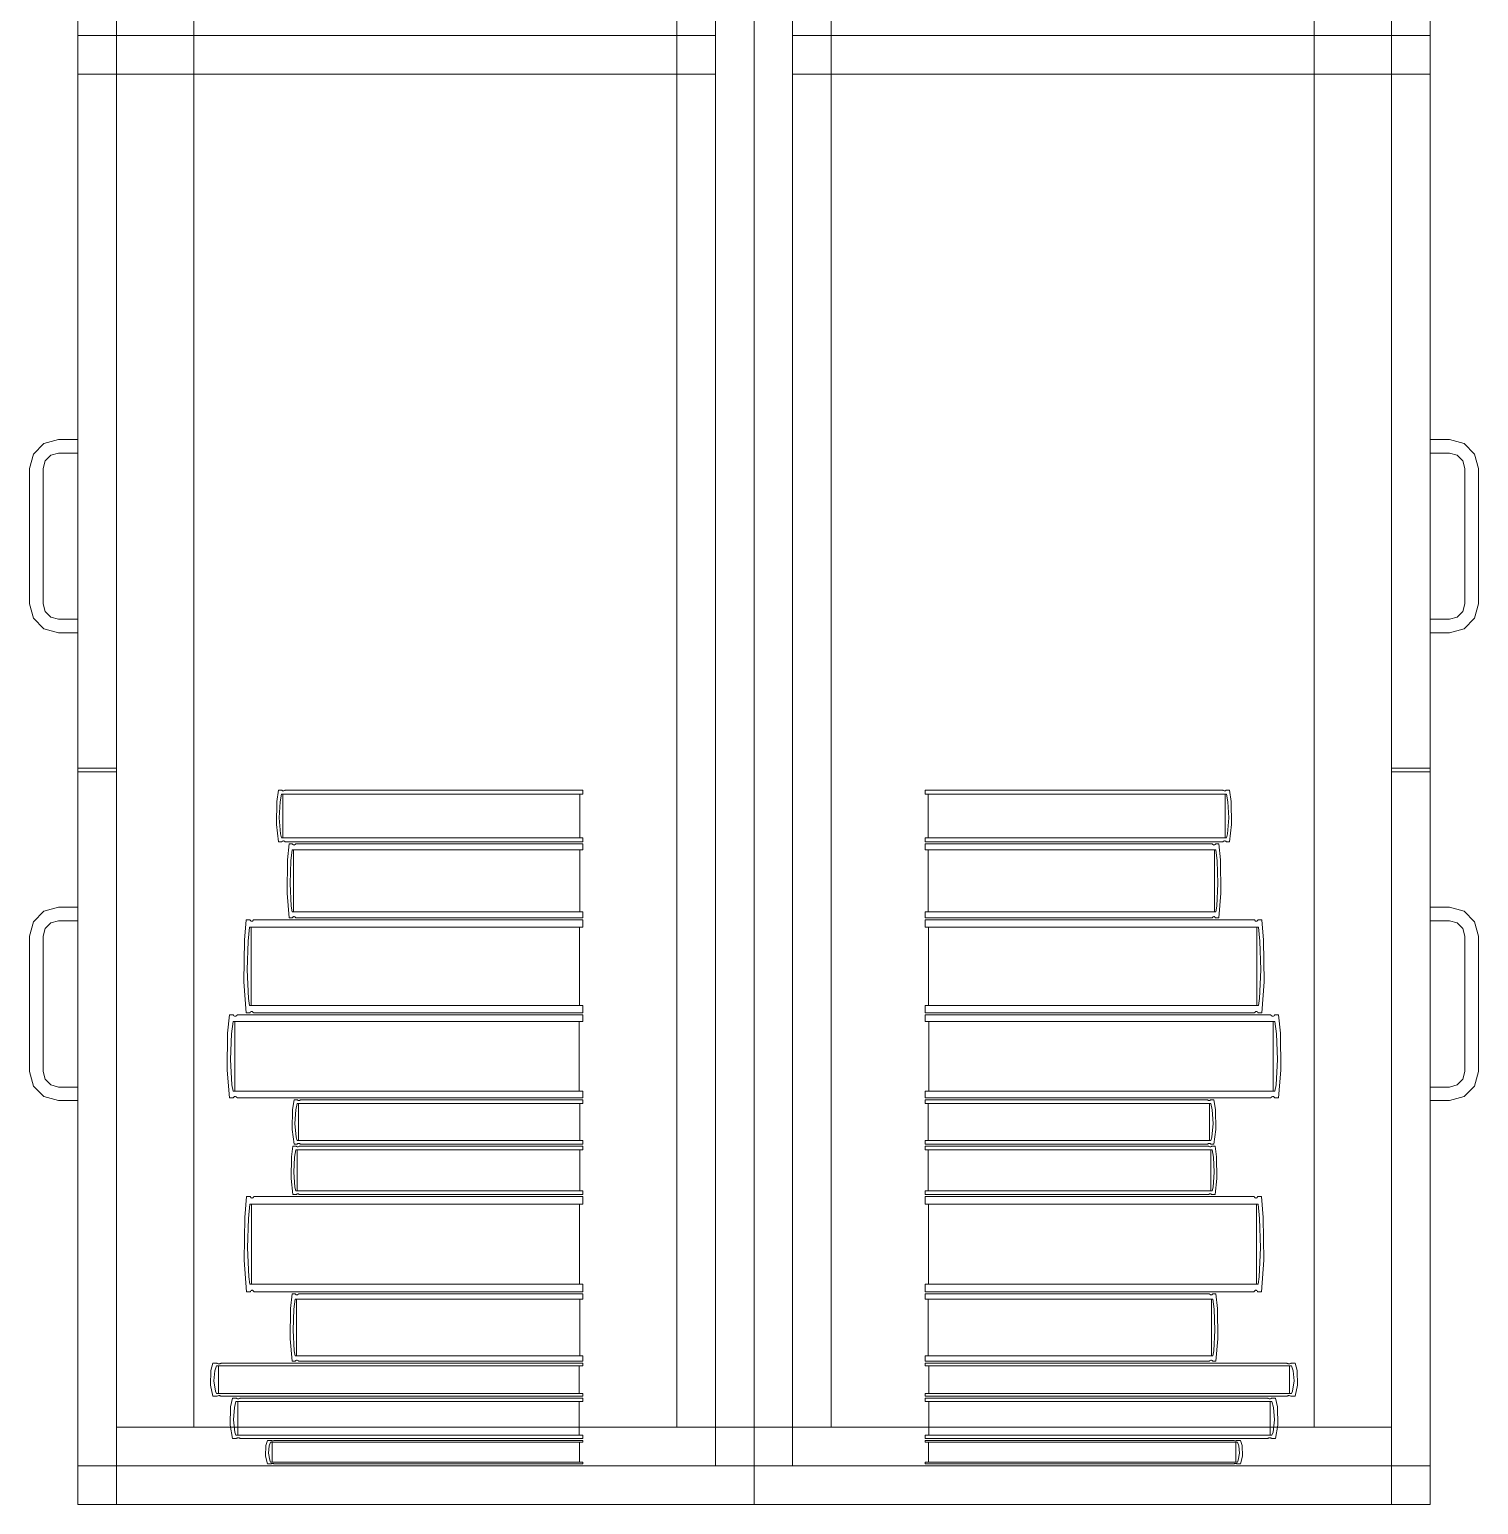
# Model space of a CAD drawing. Header units: inches. Extents: x -38 to 5698, y -33 to 92.
# Drawn here: x 12.295 to 13.045, y 32.345 to 33.108 of the extents above; entities that cross this region are included whole.
import ezdxf

# ---------------------------------------------------------------- set-up
doc = ezdxf.new("R2010")
doc.units = ezdxf.units.IN
doc.header["$MEASUREMENT"] = 0
doc.layers.add('Interior - Mobiliario', color=7, linetype='Continuous')

msp = doc.modelspace()

# ---------------------------------------------------------------- linework, layer by layer
at = {"layer": 'Interior - Mobiliario', "color": 175, "linetype": 'Continuous', "lineweight": 13}
for p, q in [((12.31998, 32.34495), (12.31998, 33.84495)), ((12.66998, 33.84495), (12.66998, 32.34495)), ((12.66998, 33.84495), (12.66998, 32.34495)), ((13.01998, 32.34495), (13.01998, 33.84495)), ((12.31998, 33.82495), (12.31998, 32.36495)), ((12.31998, 33.82495), (12.31998, 32.36495)), ((12.33998, 33.82495), (12.33998, 32.36495)), ((12.33998, 33.82495), (12.33998, 32.36495)), ((12.33998, 33.82495), (12.33998, 32.36495)), ((12.64998, 32.36495), (12.64998, 33.82495)), ((12.64998, 32.36495), (12.64998, 33.82495)), ((12.64998, 33.82495), (12.64998, 32.36495)), ((12.64998, 32.36495), (12.64998, 33.82495)), ((12.64998, 32.36495), (12.64998, 33.82495)), ((12.64998, 32.36495), (12.64998, 33.82495)), ((12.66998, 32.36495), (12.66998, 33.82495)), ((12.66998, 32.36495), (12.66998, 33.82495)), ((12.66998, 32.36495), (12.66998, 33.82495)), ((12.66998, 32.36495), (12.66998, 33.82495)), ((12.66998, 32.36495), (12.66998, 33.82495)), ((12.66998, 32.36495), (12.66998, 33.82495)), ((12.68998, 32.36495), (12.68998, 33.82495)), ((12.68998, 32.36495), (12.68998, 33.82495)), ((12.68998, 33.82495), (12.68998, 32.36495)), ((12.68998, 32.36495), (12.68998, 33.82495)), ((12.68998, 32.36495), (12.68998, 33.82495)), ((12.68998, 32.36495), (12.68998, 33.82495)), ((12.99998, 33.82495), (12.99998, 32.36495)), ((12.99998, 33.82495), (12.99998, 32.36495)), ((12.99998, 33.82495), (12.99998, 32.36495)), ((13.01998, 33.82495), (13.01998, 32.36495)), ((13.01998, 33.82495), (13.01998, 32.36495)), ((12.33998, 33.80495), (12.33998, 32.38495)), ((12.37998, 32.38495), (12.37998, 33.80495)), ((12.62998, 33.80495), (12.62998, 32.38495)), ((12.66998, 32.38495), (12.66998, 33.80495)), ((12.66998, 32.38495), (12.66998, 33.80495)), ((12.70998, 33.80495), (12.70998, 32.38495)), ((12.95998, 32.38495), (12.95998, 33.80495)), ((12.99998, 33.80495), (12.99998, 32.38495)), ((12.31998, 33.10495), (12.31998, 33.46395)), ((12.33998, 33.10495), (12.33998, 33.46395)), ((12.99998, 33.10495), (12.99998, 33.46395)), ((13.01998, 33.10495), (13.01998, 33.46395)), ((12.31998, 33.10495), (12.64998, 33.10495)), ((12.31998, 33.08495), (12.31998, 33.10495)), ((12.64998, 33.10495), (12.31998, 33.10495)), ((12.31998, 33.10495), (12.31998, 33.08495)), ((12.64998, 33.10495), (12.31998, 33.10495)), ((12.31998, 33.10495), (12.31998, 33.08495)), ((12.31998, 33.10495), (12.33998, 33.10495)), ((12.64998, 33.08495), (12.64998, 33.10495)), ((12.64998, 33.08495), (12.64998, 33.10495)), ((12.64998, 33.08495), (12.64998, 33.10495)), ((12.68998, 33.08495), (12.68998, 33.10495)), ((13.01998, 33.10495), (12.68998, 33.10495)), ((12.68998, 33.10495), (13.01998, 33.10495)), ((12.68998, 33.08495), (12.68998, 33.10495)), ((12.68998, 33.10495), (13.01998, 33.10495)), ((12.68998, 33.08495), (12.68998, 33.10495)), ((13.01998, 33.10495), (12.99998, 33.10495)), ((13.01998, 33.08495), (13.01998, 33.10495)), ((13.01998, 33.10495), (13.01998, 33.08495)), ((13.01998, 33.10495), (13.01998, 33.08495)), ((12.31998, 33.08495), (12.64998, 33.08495)), ((12.31998, 33.08495), (12.64998, 33.08495)), ((12.31998, 33.08495), (12.64998, 33.08495)), ((12.31998, 33.08495), (12.31998, 32.72595)), ((12.31998, 33.08495), (12.33998, 33.08495)), ((12.33998, 33.08495), (12.33998, 32.72595)), ((13.01998, 33.08495), (12.68998, 33.08495)), ((13.01998, 33.08495), (12.68998, 33.08495)), ((13.01998, 33.08495), (12.68998, 33.08495)), ((12.99998, 33.08495), (12.99998, 32.72595)), ((13.01998, 33.08495), (12.99998, 33.08495)), ((13.01998, 33.08495), (13.01998, 32.72595)), ((12.29699, 32.88845), (12.30248, 32.89394)), ((12.30248, 32.89394), (12.30998, 32.89595)), ((12.30998, 32.89595), (12.31998, 32.89595)), ((12.31998, 32.89595), (12.31998, 32.88895)), ((13.02998, 32.89595), (13.01998, 32.89595)), ((13.01998, 32.89595), (13.01998, 32.88895)), ((13.03748, 32.89394), (13.02998, 32.89595)), ((13.04297, 32.88845), (13.03748, 32.89394)), ((12.29498, 32.88095), (12.29699, 32.88845)), ((12.30305, 32.88495), (12.30198, 32.88095)), ((12.30598, 32.88788), (12.30305, 32.88495)), ((12.30998, 32.88895), (12.30598, 32.88788)), ((12.31998, 32.88895), (12.30998, 32.88895)), ((13.01998, 32.88895), (13.02998, 32.88895)), ((13.02998, 32.88895), (13.03398, 32.88788)), ((13.03398, 32.88788), (13.03691, 32.88495)), ((13.03691, 32.88495), (13.03798, 32.88095)), ((13.04498, 32.88095), (13.04297, 32.88845)), ((12.29498, 32.81095), (12.29498, 32.88095)), ((12.30198, 32.88095), (12.30198, 32.81095)), ((13.03798, 32.88095), (13.03798, 32.81095)), ((13.04498, 32.81095), (13.04498, 32.88095)), ((12.29699, 32.80345), (12.29498, 32.81095)), ((12.30198, 32.81095), (12.30305, 32.80695)), ((13.03798, 32.81095), (13.03691, 32.80695)), ((13.04297, 32.80345), (13.04498, 32.81095)), ((12.30248, 32.79796), (12.29699, 32.80345)), ((12.30305, 32.80695), (12.30598, 32.80402)), ((12.30598, 32.80402), (12.30998, 32.80295)), ((12.30998, 32.80295), (12.31998, 32.80295)), ((12.31998, 32.80295), (12.31998, 32.79595)), ((13.02998, 32.80295), (13.01998, 32.80295)), ((13.01998, 32.80295), (13.01998, 32.79595)), ((13.03398, 32.80402), (13.02998, 32.80295)), ((13.03691, 32.80695), (13.03398, 32.80402)), ((13.03748, 32.79796), (13.04297, 32.80345)), ((12.30998, 32.79595), (12.30248, 32.79796)), ((12.31998, 32.79595), (12.30998, 32.79595)), ((13.01998, 32.79595), (13.02998, 32.79595)), ((13.02998, 32.79595), (13.03748, 32.79796)), ((12.31998, 32.72595), (12.33998, 32.72595)), ((12.31998, 32.36495), (12.31998, 32.72395)), ((12.31998, 32.72395), (12.33998, 32.72395)), ((12.33998, 32.36495), (12.33998, 32.72395)), ((13.01998, 32.72595), (12.99998, 32.72595)), ((12.99998, 32.36495), (12.99998, 32.72395)), ((13.01998, 32.72395), (12.99998, 32.72395)), ((13.01998, 32.36495), (13.01998, 32.72395)), ((12.42294, 32.70871), (12.42275, 32.69673)), ((12.42381, 32.71458), (12.42294, 32.70871)), ((12.42552, 32.71458), (12.42381, 32.71458)), ((12.42426, 32.70019), (12.42466, 32.70843)), ((12.42466, 32.70843), (12.42538, 32.71244)), ((12.42538, 32.71244), (12.58132, 32.71244)), ((12.42561, 32.71447), (12.42552, 32.71458)), ((12.4258, 32.71431), (12.42561, 32.71447)), ((12.42602, 32.7142), (12.4258, 32.71431)), ((12.42625, 32.71414), (12.42602, 32.7142)), ((12.42617, 32.71244), (12.42617, 32.68995)), ((12.42648, 32.71413), (12.42625, 32.71414)), ((12.42671, 32.71418), (12.42648, 32.71413)), ((12.42693, 32.71428), (12.42671, 32.71418)), ((12.42713, 32.71443), (12.42693, 32.71428)), ((12.42726, 32.71458), (12.42713, 32.71443)), ((12.58132, 32.71458), (12.42726, 32.71458)), ((12.57975, 32.68995), (12.57975, 32.71244)), ((12.58132, 32.71244), (12.58132, 32.71458)), ((12.75864, 32.71244), (12.75864, 32.71458)), ((12.75864, 32.71458), (12.9127, 32.71458)), ((12.91458, 32.71244), (12.75864, 32.71244)), ((12.76021, 32.68995), (12.76021, 32.71244)), ((12.9127, 32.71458), (12.91283, 32.71443)), ((12.91283, 32.71443), (12.91303, 32.71428)), ((12.91303, 32.71428), (12.91325, 32.71418)), ((12.91325, 32.71418), (12.91348, 32.71413)), ((12.91348, 32.71413), (12.91371, 32.71414)), ((12.91371, 32.71414), (12.91394, 32.7142)), ((12.91379, 32.71244), (12.91379, 32.68995)), ((12.91394, 32.7142), (12.91415, 32.71431)), ((12.91415, 32.71431), (12.91435, 32.71447)), ((12.91435, 32.71447), (12.91444, 32.71458)), ((12.91444, 32.71458), (12.91615, 32.71458)), ((12.9153, 32.70843), (12.91458, 32.71244)), ((12.9157, 32.70019), (12.9153, 32.70843)), ((12.91615, 32.71458), (12.91701, 32.70871)), ((12.91701, 32.70871), (12.91721, 32.69673)), ((12.42275, 32.69673), (12.42381, 32.68781)), ((12.42491, 32.69198), (12.42426, 32.70019)), ((12.91504, 32.69198), (12.9157, 32.70019)), ((12.91721, 32.69673), (12.91615, 32.68781)), ((12.42381, 32.68781), (12.42552, 32.68781)), ((12.42538, 32.68995), (12.42491, 32.69198)), ((12.58132, 32.68995), (12.42538, 32.68995)), ((12.42552, 32.68781), (12.42565, 32.68795)), ((12.42565, 32.68795), (12.42585, 32.6881)), ((12.42585, 32.6881), (12.42607, 32.6882)), ((12.42607, 32.6882), (12.4263, 32.68825)), ((12.4263, 32.68825), (12.42653, 32.68825)), ((12.42653, 32.68825), (12.42676, 32.68819)), ((12.42676, 32.68819), (12.42698, 32.68807)), ((12.42698, 32.68807), (12.42717, 32.68791)), ((12.42717, 32.68791), (12.42726, 32.68781)), ((12.42726, 32.68781), (12.58132, 32.68781)), ((12.42942, 32.68681), (12.42859, 32.67841)), ((12.43107, 32.68681), (12.42942, 32.68681)), ((12.43115, 32.68666), (12.43107, 32.68681)), ((12.43135, 32.68642), (12.43115, 32.68666)), ((12.43156, 32.68626), (12.43135, 32.68642)), ((12.43177, 32.68617), (12.43156, 32.68626)), ((12.432, 32.68616), (12.43177, 32.68617)), ((12.43222, 32.68624), (12.432, 32.68616)), ((12.43243, 32.68638), (12.43222, 32.68624)), ((12.43263, 32.6866), (12.43243, 32.68638)), ((12.43275, 32.68681), (12.43263, 32.6866)), ((12.58132, 32.68681), (12.43275, 32.68681)), ((12.58132, 32.68781), (12.58132, 32.68995)), ((12.58132, 32.68374), (12.58132, 32.68681)), ((12.75864, 32.68781), (12.75864, 32.68995)), ((12.75864, 32.68995), (12.91458, 32.68995)), ((12.9127, 32.68781), (12.75864, 32.68781)), ((12.75864, 32.68374), (12.75864, 32.68681)), ((12.75864, 32.68681), (12.90721, 32.68681)), ((12.90721, 32.68681), (12.90733, 32.6866)), ((12.90733, 32.6866), (12.90753, 32.68638)), ((12.90753, 32.68638), (12.90774, 32.68624)), ((12.90774, 32.68624), (12.90796, 32.68616)), ((12.90796, 32.68616), (12.90818, 32.68617)), ((12.90818, 32.68617), (12.9084, 32.68626)), ((12.9084, 32.68626), (12.90861, 32.68642)), ((12.90861, 32.68642), (12.9088, 32.68666)), ((12.9088, 32.68666), (12.90889, 32.68681)), ((12.90889, 32.68681), (12.91054, 32.68681)), ((12.91054, 32.68681), (12.91137, 32.67841)), ((12.91278, 32.68791), (12.9127, 32.68781)), ((12.91298, 32.68807), (12.91278, 32.68791)), ((12.9132, 32.68819), (12.91298, 32.68807)), ((12.91343, 32.68825), (12.9132, 32.68819)), ((12.91366, 32.68825), (12.91343, 32.68825)), ((12.91389, 32.6882), (12.91366, 32.68825)), ((12.91411, 32.6881), (12.91389, 32.6882)), ((12.91431, 32.68795), (12.91411, 32.6881)), ((12.91444, 32.68781), (12.91431, 32.68795)), ((12.91615, 32.68781), (12.91444, 32.68781)), ((12.91458, 32.68995), (12.91504, 32.69198)), ((12.42859, 32.67841), (12.4284, 32.66128)), ((12.42985, 32.66622), (12.43024, 32.67801)), ((12.43024, 32.67801), (12.43094, 32.68374)), ((12.43094, 32.68374), (12.58132, 32.68374)), ((12.4317, 32.68374), (12.4317, 32.65157)), ((12.5798, 32.65157), (12.5798, 32.68374)), ((12.90902, 32.68374), (12.75864, 32.68374)), ((12.76016, 32.65157), (12.76016, 32.68374)), ((12.90826, 32.68374), (12.90826, 32.65157)), ((12.90972, 32.67801), (12.90902, 32.68374)), ((12.91011, 32.66622), (12.90972, 32.67801)), ((12.91137, 32.67841), (12.91156, 32.66128)), ((12.43049, 32.65448), (12.42985, 32.66622)), ((12.90947, 32.65448), (12.91011, 32.66622)), ((12.4284, 32.66128), (12.42942, 32.64851)), ((12.91156, 32.66128), (12.91054, 32.64851)), ((12.30248, 32.65194), (12.29699, 32.64645)), ((12.30998, 32.65395), (12.30248, 32.65194)), ((12.31998, 32.65395), (12.30998, 32.65395)), ((12.31998, 32.64695), (12.31998, 32.65395)), ((12.40715, 32.64751), (12.4062, 32.63692)), ((12.40905, 32.64751), (12.40715, 32.64751)), ((12.40914, 32.64732), (12.40905, 32.64751)), ((12.40936, 32.64703), (12.40914, 32.64732)), ((12.4096, 32.64682), (12.40936, 32.64703)), ((12.41061, 32.64697), (12.41036, 32.64679)), ((12.41083, 32.64725), (12.41061, 32.64697)), ((12.41097, 32.64751), (12.41083, 32.64725)), ((12.58132, 32.64751), (12.41097, 32.64751)), ((12.42942, 32.64851), (12.43107, 32.64851)), ((12.43094, 32.65157), (12.43049, 32.65448)), ((12.58132, 32.65157), (12.43094, 32.65157)), ((12.43107, 32.64851), (12.43119, 32.64871)), ((12.43119, 32.64871), (12.43139, 32.64893)), ((12.43139, 32.64893), (12.4316, 32.64908)), ((12.4316, 32.64908), (12.43182, 32.64915)), ((12.43182, 32.64915), (12.43205, 32.64914)), ((12.43205, 32.64914), (12.43227, 32.64905)), ((12.43227, 32.64905), (12.43248, 32.64889)), ((12.43248, 32.64889), (12.43267, 32.64866)), ((12.43267, 32.64866), (12.43275, 32.64851)), ((12.43275, 32.64851), (12.58132, 32.64851)), ((12.58132, 32.64851), (12.58132, 32.65157)), ((12.58132, 32.64365), (12.58132, 32.64751)), ((12.75864, 32.64851), (12.75864, 32.65157)), ((12.75864, 32.65157), (12.90902, 32.65157)), ((12.90721, 32.64851), (12.75864, 32.64851)), ((12.75864, 32.64365), (12.75864, 32.64751)), ((12.75864, 32.64751), (12.92898, 32.64751)), ((12.90729, 32.64866), (12.90721, 32.64851)), ((12.90748, 32.64889), (12.90729, 32.64866)), ((12.90769, 32.64905), (12.90748, 32.64889)), ((12.90791, 32.64914), (12.90769, 32.64905)), ((12.90813, 32.64915), (12.90791, 32.64914)), ((12.90836, 32.64908), (12.90813, 32.64915)), ((12.90857, 32.64893), (12.90836, 32.64908)), ((12.90876, 32.64871), (12.90857, 32.64893)), ((12.90889, 32.64851), (12.90876, 32.64871)), ((12.91054, 32.64851), (12.90889, 32.64851)), ((12.90902, 32.65157), (12.90947, 32.65448)), ((12.92898, 32.64751), (12.92913, 32.64725)), ((12.92913, 32.64725), (12.92935, 32.64697)), ((12.92935, 32.64697), (12.92959, 32.64679)), ((12.93036, 32.64682), (12.9306, 32.64703)), ((12.9306, 32.64703), (12.93082, 32.64732)), ((12.93082, 32.64732), (12.93091, 32.64751)), ((12.93091, 32.64751), (12.93281, 32.64751)), ((12.93281, 32.64751), (12.93376, 32.63692)), ((13.01998, 32.65395), (13.02998, 32.65395)), ((13.01998, 32.64695), (13.01998, 32.65395)), ((13.02998, 32.65395), (13.03748, 32.65194)), ((13.03748, 32.65194), (13.04297, 32.64645)), ((12.29699, 32.64645), (12.29498, 32.63895)), ((12.30198, 32.63895), (12.30305, 32.64295)), ((12.30305, 32.64295), (12.30598, 32.64588)), ((12.30598, 32.64588), (12.30998, 32.64695)), ((12.30998, 32.64695), (12.31998, 32.64695)), ((12.40809, 32.63642), (12.40889, 32.64365)), ((12.40889, 32.64365), (12.58132, 32.64365)), ((12.40985, 32.64671), (12.4096, 32.64682)), ((12.40976, 32.64365), (12.40976, 32.60311)), ((12.41011, 32.6467), (12.40985, 32.64671)), ((12.41036, 32.64679), (12.41011, 32.6467)), ((12.57958, 32.60311), (12.57958, 32.64365)), ((12.93106, 32.64365), (12.75864, 32.64365)), ((12.76038, 32.60311), (12.76038, 32.64365)), ((12.92959, 32.64679), (12.92985, 32.6467)), ((12.92985, 32.6467), (12.9301, 32.64671)), ((12.9301, 32.64671), (12.93036, 32.64682)), ((12.93019, 32.64365), (12.93019, 32.60311)), ((12.93186, 32.63642), (12.93106, 32.64365)), ((13.02998, 32.64695), (13.01998, 32.64695)), ((13.03398, 32.64588), (13.02998, 32.64695)), ((13.03691, 32.64295), (13.03398, 32.64588)), ((13.03798, 32.63895), (13.03691, 32.64295)), ((13.04297, 32.64645), (13.04498, 32.63895)), ((12.29498, 32.63895), (12.29498, 32.56895)), ((12.30198, 32.56895), (12.30198, 32.63895)), ((12.4062, 32.63692), (12.40598, 32.61534)), ((12.40765, 32.62157), (12.40809, 32.63642)), ((12.93231, 32.62157), (12.93186, 32.63642)), ((12.93376, 32.63692), (12.93398, 32.61534)), ((13.03798, 32.56895), (13.03798, 32.63895)), ((13.04498, 32.63895), (13.04498, 32.56895)), ((12.40838, 32.60677), (12.40765, 32.62157)), ((12.93158, 32.60677), (12.93231, 32.62157)), ((12.40598, 32.61534), (12.40715, 32.59925)), ((12.93398, 32.61534), (12.93281, 32.59925)), ((12.40889, 32.60311), (12.40838, 32.60677)), ((12.58132, 32.60311), (12.40889, 32.60311)), ((12.58132, 32.59925), (12.58132, 32.60311)), ((12.75864, 32.59925), (12.75864, 32.60311)), ((12.75864, 32.60311), (12.93106, 32.60311)), ((12.93106, 32.60311), (12.93158, 32.60677)), ((12.39849, 32.59825), (12.39749, 32.58883)), ((12.40048, 32.59825), (12.39849, 32.59825)), ((12.39948, 32.58839), (12.40032, 32.59481)), ((12.40032, 32.59481), (12.58132, 32.59481)), ((12.40058, 32.59808), (12.40048, 32.59825)), ((12.40081, 32.59782), (12.40058, 32.59808)), ((12.40106, 32.59764), (12.40081, 32.59782)), ((12.40133, 32.59754), (12.40106, 32.59764)), ((12.40123, 32.59481), (12.40123, 32.55876)), ((12.4016, 32.59753), (12.40133, 32.59754)), ((12.40186, 32.59761), (12.4016, 32.59753)), ((12.40212, 32.59777), (12.40186, 32.59761)), ((12.40235, 32.59802), (12.40212, 32.59777)), ((12.4025, 32.59825), (12.40235, 32.59802)), ((12.58132, 32.59825), (12.4025, 32.59825)), ((12.40715, 32.59925), (12.40905, 32.59925)), ((12.40905, 32.59925), (12.40919, 32.59951)), ((12.40919, 32.59951), (12.40941, 32.59978)), ((12.40941, 32.59978), (12.40966, 32.59996)), ((12.40966, 32.59996), (12.40991, 32.60005)), ((12.40991, 32.60005), (12.41017, 32.60004)), ((12.41017, 32.60004), (12.41042, 32.59993)), ((12.41042, 32.59993), (12.41066, 32.59973)), ((12.41066, 32.59973), (12.41088, 32.59943)), ((12.41088, 32.59943), (12.41097, 32.59925)), ((12.41097, 32.59925), (12.58132, 32.59925)), ((12.57949, 32.55876), (12.57949, 32.59481)), ((12.58132, 32.59481), (12.58132, 32.59825)), ((12.92898, 32.59925), (12.75864, 32.59925)), ((12.75864, 32.59481), (12.75864, 32.59825)), ((12.75864, 32.59825), (12.93746, 32.59825)), ((12.93964, 32.59481), (12.75864, 32.59481)), ((12.76046, 32.55876), (12.76046, 32.59481)), ((12.92908, 32.59943), (12.92898, 32.59925)), ((12.9293, 32.59973), (12.92908, 32.59943)), ((12.92954, 32.59993), (12.9293, 32.59973)), ((12.92979, 32.60004), (12.92954, 32.59993)), ((12.93005, 32.60005), (12.92979, 32.60004)), ((12.9303, 32.59996), (12.93005, 32.60005)), ((12.93054, 32.59978), (12.9303, 32.59996)), ((12.93077, 32.59951), (12.93054, 32.59978)), ((12.93091, 32.59925), (12.93077, 32.59951)), ((12.93281, 32.59925), (12.93091, 32.59925)), ((12.93746, 32.59825), (12.93761, 32.59802)), ((12.93761, 32.59802), (12.93784, 32.59777)), ((12.93784, 32.59777), (12.9381, 32.59761)), ((12.9381, 32.59761), (12.93836, 32.59753)), ((12.93836, 32.59753), (12.93863, 32.59754)), ((12.93863, 32.59754), (12.9389, 32.59764)), ((12.93873, 32.59481), (12.93873, 32.55876)), ((12.9389, 32.59764), (12.93915, 32.59782)), ((12.93915, 32.59782), (12.93938, 32.59808)), ((12.93938, 32.59808), (12.93948, 32.59825)), ((12.93948, 32.59825), (12.94147, 32.59825)), ((12.94048, 32.58839), (12.93964, 32.59481)), ((12.94147, 32.59825), (12.94247, 32.58883)), ((12.39749, 32.58883), (12.39726, 32.56964)), ((12.39901, 32.57518), (12.39948, 32.58839)), ((12.94095, 32.57518), (12.94048, 32.58839)), ((12.94247, 32.58883), (12.9427, 32.56964)), ((12.39978, 32.56202), (12.39901, 32.57518)), ((12.94018, 32.56202), (12.94095, 32.57518)), ((12.29498, 32.56895), (12.29699, 32.56145)), ((12.30305, 32.56495), (12.30198, 32.56895)), ((12.30598, 32.56202), (12.30305, 32.56495)), ((12.39726, 32.56964), (12.39849, 32.55533)), ((12.9427, 32.56964), (12.94147, 32.55533)), ((13.03398, 32.56202), (13.03691, 32.56495)), ((13.03691, 32.56495), (13.03798, 32.56895)), ((13.04498, 32.56895), (13.04297, 32.56145)), ((12.29699, 32.56145), (12.30248, 32.55596)), ((12.30248, 32.55596), (12.30998, 32.55395)), ((12.30998, 32.56095), (12.30598, 32.56202)), ((12.31998, 32.56095), (12.30998, 32.56095)), ((12.31998, 32.55395), (12.31998, 32.56095)), ((12.40032, 32.55876), (12.39978, 32.56202)), ((12.58132, 32.55876), (12.40032, 32.55876)), ((12.40048, 32.55533), (12.40063, 32.55556)), ((12.40063, 32.55556), (12.40086, 32.55581)), ((12.40086, 32.55581), (12.40112, 32.55597)), ((12.40112, 32.55597), (12.40138, 32.55605)), ((12.40138, 32.55605), (12.40165, 32.55604)), ((12.40165, 32.55604), (12.40192, 32.55594)), ((12.40192, 32.55594), (12.40217, 32.55576)), ((12.40217, 32.55576), (12.4024, 32.5555)), ((12.4024, 32.5555), (12.4025, 32.55533)), ((12.58132, 32.55533), (12.58132, 32.55876)), ((12.75864, 32.55533), (12.75864, 32.55876)), ((12.75864, 32.55876), (12.93964, 32.55876)), ((12.93756, 32.5555), (12.93746, 32.55533)), ((12.93779, 32.55576), (12.93756, 32.5555)), ((12.93804, 32.55594), (12.93779, 32.55576)), ((12.9383, 32.55604), (12.93804, 32.55594)), ((12.93857, 32.55605), (12.9383, 32.55604)), ((12.93884, 32.55597), (12.93857, 32.55605)), ((12.93909, 32.55581), (12.93884, 32.55597)), ((12.93933, 32.55556), (12.93909, 32.55581)), ((12.93948, 32.55533), (12.93933, 32.55556)), ((12.93964, 32.55876), (12.94018, 32.56202)), ((13.01998, 32.56095), (13.02998, 32.56095)), ((13.01998, 32.55395), (13.01998, 32.56095)), ((13.02998, 32.56095), (13.03398, 32.56202)), ((13.03748, 32.55596), (13.02998, 32.55395)), ((13.04297, 32.56145), (13.03748, 32.55596)), ((12.30998, 32.55395), (12.31998, 32.55395)), ((12.39849, 32.55533), (12.40048, 32.55533)), ((12.4025, 32.55533), (12.58132, 32.55533)), ((12.43115, 32.5493), (12.43096, 32.53904)), ((12.43197, 32.55433), (12.43115, 32.5493)), ((12.43359, 32.55433), (12.43197, 32.55433)), ((12.43239, 32.542), (12.43277, 32.54906)), ((12.43277, 32.54906), (12.43346, 32.5525)), ((12.43346, 32.5525), (12.58132, 32.5525)), ((12.43367, 32.55424), (12.43359, 32.55433)), ((12.43386, 32.5541), (12.43367, 32.55424)), ((12.43407, 32.554), (12.43386, 32.5541)), ((12.43428, 32.55395), (12.43407, 32.554)), ((12.43421, 32.5525), (12.43421, 32.53323)), ((12.4345, 32.55395), (12.43428, 32.55395)), ((12.43472, 32.55399), (12.4345, 32.55395)), ((12.43493, 32.55408), (12.43472, 32.55399)), ((12.43512, 32.55421), (12.43493, 32.55408)), ((12.43524, 32.55433), (12.43512, 32.55421)), ((12.58132, 32.55433), (12.43524, 32.55433)), ((12.57983, 32.53323), (12.57983, 32.5525)), ((12.58132, 32.5525), (12.58132, 32.55433)), ((12.93746, 32.55533), (12.75864, 32.55533)), ((12.75864, 32.5525), (12.75864, 32.55433)), ((12.75864, 32.55433), (12.90471, 32.55433)), ((12.9065, 32.5525), (12.75864, 32.5525)), ((12.76013, 32.53323), (12.76013, 32.5525)), ((12.90471, 32.55433), (12.90484, 32.55421)), ((12.90484, 32.55421), (12.90503, 32.55408)), ((12.90503, 32.55408), (12.90524, 32.55399)), ((12.90524, 32.55399), (12.90545, 32.55395)), ((12.90545, 32.55395), (12.90568, 32.55395)), ((12.90568, 32.55395), (12.90589, 32.554)), ((12.90575, 32.5525), (12.90575, 32.53323)), ((12.90589, 32.554), (12.9061, 32.5541)), ((12.9061, 32.5541), (12.90629, 32.55424)), ((12.90629, 32.55424), (12.90637, 32.55433)), ((12.90637, 32.55433), (12.90799, 32.55433)), ((12.90718, 32.54906), (12.9065, 32.5525)), ((12.90756, 32.542), (12.90718, 32.54906)), ((12.90799, 32.55433), (12.90881, 32.5493)), ((12.90881, 32.5493), (12.90899, 32.53904)), ((12.94147, 32.55533), (12.93948, 32.55533)), ((13.02998, 32.55395), (13.01998, 32.55395)), ((12.43302, 32.53497), (12.43239, 32.542)), ((12.90694, 32.53497), (12.90756, 32.542)), ((12.43096, 32.53904), (12.43197, 32.5314)), ((12.43346, 32.53323), (12.43302, 32.53497)), ((12.58132, 32.53323), (12.43346, 32.53323)), ((12.58132, 32.5314), (12.58132, 32.53323)), ((12.75864, 32.5314), (12.75864, 32.53323)), ((12.75864, 32.53323), (12.9065, 32.53323)), ((12.9065, 32.53323), (12.90694, 32.53497)), ((12.90899, 32.53904), (12.90799, 32.5314)), ((12.43052, 32.52489), (12.43034, 32.51365)), ((12.43134, 32.5304), (12.43052, 32.52489)), ((12.43297, 32.5304), (12.43134, 32.5304)), ((12.43197, 32.5314), (12.43359, 32.5314)), ((12.43215, 32.52462), (12.43284, 32.52839)), ((12.43284, 32.52839), (12.58132, 32.52839)), ((12.43306, 32.5303), (12.43297, 32.5304)), ((12.43325, 32.53015), (12.43306, 32.5303)), ((12.43345, 32.53004), (12.43325, 32.53015)), ((12.43367, 32.52998), (12.43345, 32.53004)), ((12.43359, 32.5314), (12.43371, 32.53152)), ((12.43359, 32.52839), (12.43359, 32.50729)), ((12.43389, 32.52998), (12.43367, 32.52998)), ((12.43371, 32.53152), (12.43391, 32.53165)), ((12.43411, 32.53002), (12.43389, 32.52998)), ((12.43391, 32.53165), (12.43411, 32.53174)), ((12.43411, 32.53174), (12.43433, 32.53178)), ((12.43432, 32.53012), (12.43411, 32.53002)), ((12.43451, 32.53026), (12.43432, 32.53012)), ((12.43433, 32.53178), (12.43455, 32.53177)), ((12.43463, 32.5304), (12.43451, 32.53026)), ((12.43455, 32.53177), (12.43477, 32.53172)), ((12.58132, 32.5304), (12.43463, 32.5304)), ((12.43477, 32.53172), (12.43497, 32.53162)), ((12.43497, 32.53162), (12.43516, 32.53148)), ((12.43516, 32.53148), (12.43524, 32.5314)), ((12.43524, 32.5314), (12.58132, 32.5314)), ((12.57982, 32.50729), (12.57982, 32.52839)), ((12.58132, 32.52839), (12.58132, 32.5304)), ((12.90471, 32.5314), (12.75864, 32.5314)), ((12.75864, 32.52839), (12.75864, 32.5304)), ((12.75864, 32.5304), (12.90532, 32.5304)), ((12.90711, 32.52839), (12.75864, 32.52839)), ((12.76014, 32.50729), (12.76014, 32.52839)), ((12.9048, 32.53148), (12.90471, 32.5314)), ((12.90499, 32.53162), (12.9048, 32.53148)), ((12.90519, 32.53172), (12.90499, 32.53162)), ((12.90541, 32.53177), (12.90519, 32.53172)), ((12.90532, 32.5304), (12.90545, 32.53026)), ((12.90563, 32.53178), (12.90541, 32.53177)), ((12.90545, 32.53026), (12.90564, 32.53012)), ((12.90584, 32.53174), (12.90563, 32.53178)), ((12.90564, 32.53012), (12.90585, 32.53002)), ((12.90605, 32.53165), (12.90584, 32.53174)), ((12.90585, 32.53002), (12.90607, 32.52998)), ((12.90625, 32.53152), (12.90605, 32.53165)), ((12.90607, 32.52998), (12.90629, 32.52998)), ((12.90637, 32.5314), (12.90625, 32.53152)), ((12.90629, 32.52998), (12.90651, 32.53004)), ((12.90799, 32.5314), (12.90637, 32.5314)), ((12.90637, 32.52839), (12.90637, 32.50729)), ((12.90651, 32.53004), (12.90671, 32.53015)), ((12.90671, 32.53015), (12.9069, 32.5303)), ((12.9069, 32.5303), (12.90698, 32.5304)), ((12.90698, 32.5304), (12.90861, 32.5304)), ((12.9078, 32.52462), (12.90711, 32.52839)), ((12.90861, 32.5304), (12.90944, 32.52489)), ((12.90944, 32.52489), (12.90962, 32.51365)), ((12.43177, 32.51689), (12.43215, 32.52462)), ((12.90819, 32.51689), (12.9078, 32.52462)), ((12.43034, 32.51365), (12.43134, 32.50528)), ((12.4324, 32.50919), (12.43177, 32.51689)), ((12.90756, 32.50919), (12.90819, 32.51689)), ((12.90962, 32.51365), (12.90861, 32.50528)), ((12.40733, 32.50428), (12.40638, 32.49346)), ((12.40922, 32.50428), (12.40733, 32.50428)), ((12.40932, 32.50409), (12.40922, 32.50428)), ((12.40954, 32.50379), (12.40932, 32.50409)), ((12.40978, 32.50358), (12.40954, 32.50379)), ((12.41003, 32.50347), (12.40978, 32.50358)), ((12.41029, 32.50345), (12.41003, 32.50347)), ((12.41054, 32.50354), (12.41029, 32.50345)), ((12.41078, 32.50373), (12.41054, 32.50354)), ((12.41101, 32.50401), (12.41078, 32.50373)), ((12.41115, 32.50428), (12.41101, 32.50401)), ((12.58132, 32.50428), (12.41115, 32.50428)), ((12.43134, 32.50528), (12.43297, 32.50528)), ((12.43284, 32.50729), (12.4324, 32.50919)), ((12.58132, 32.50729), (12.43284, 32.50729)), ((12.43297, 32.50528), (12.4331, 32.50541)), ((12.4331, 32.50541), (12.43329, 32.50556)), ((12.43329, 32.50556), (12.4335, 32.50565)), ((12.4335, 32.50565), (12.43372, 32.5057)), ((12.43372, 32.5057), (12.43394, 32.50569)), ((12.43394, 32.50569), (12.43416, 32.50563)), ((12.43416, 32.50563), (12.43436, 32.50553)), ((12.43436, 32.50553), (12.43455, 32.50538)), ((12.43455, 32.50538), (12.43463, 32.50528)), ((12.43463, 32.50528), (12.58132, 32.50528)), ((12.58132, 32.50528), (12.58132, 32.50729)), ((12.58132, 32.50033), (12.58132, 32.50428)), ((12.75864, 32.50528), (12.75864, 32.50729)), ((12.75864, 32.50729), (12.90711, 32.50729)), ((12.90532, 32.50528), (12.75864, 32.50528)), ((12.75864, 32.50033), (12.75864, 32.50428)), ((12.75864, 32.50428), (12.92881, 32.50428)), ((12.90541, 32.50538), (12.90532, 32.50528)), ((12.9056, 32.50553), (12.90541, 32.50538)), ((12.9058, 32.50563), (12.9056, 32.50553)), ((12.90602, 32.50569), (12.9058, 32.50563)), ((12.90624, 32.5057), (12.90602, 32.50569)), ((12.90646, 32.50565), (12.90624, 32.5057)), ((12.90667, 32.50556), (12.90646, 32.50565)), ((12.90686, 32.50541), (12.90667, 32.50556)), ((12.90698, 32.50528), (12.90686, 32.50541)), ((12.90861, 32.50528), (12.90698, 32.50528)), ((12.90711, 32.50729), (12.90756, 32.50919)), ((12.92881, 32.50428), (12.92895, 32.50401)), ((12.92895, 32.50401), (12.92917, 32.50373)), ((12.92917, 32.50373), (12.92942, 32.50354)), ((12.92942, 32.50354), (12.92967, 32.50345)), ((12.92967, 32.50345), (12.92993, 32.50347)), ((12.92993, 32.50347), (12.93018, 32.50358)), ((12.93018, 32.50358), (12.93042, 32.50379)), ((12.93042, 32.50379), (12.93064, 32.50409)), ((12.93064, 32.50409), (12.93073, 32.50428)), ((12.93073, 32.50428), (12.93263, 32.50428)), ((12.93263, 32.50428), (12.93358, 32.49346)), ((12.40827, 32.49295), (12.40907, 32.50033)), ((12.40907, 32.50033), (12.58132, 32.50033)), ((12.40994, 32.50033), (12.40994, 32.45892)), ((12.57958, 32.45892), (12.57958, 32.50033)), ((12.93089, 32.50033), (12.75864, 32.50033)), ((12.76038, 32.45892), (12.76038, 32.50033)), ((12.93002, 32.50033), (12.93002, 32.45892)), ((12.93169, 32.49295), (12.93089, 32.50033)), ((12.40638, 32.49346), (12.40616, 32.47141)), ((12.40783, 32.47777), (12.40827, 32.49295)), ((12.93213, 32.47777), (12.93169, 32.49295)), ((12.93358, 32.49346), (12.93379, 32.47141)), ((12.40856, 32.46266), (12.40783, 32.47777)), ((12.9314, 32.46266), (12.93213, 32.47777)), ((12.40616, 32.47141), (12.40733, 32.45497)), ((12.93379, 32.47141), (12.93263, 32.45497)), ((12.40907, 32.45892), (12.40856, 32.46266)), ((12.58132, 32.45892), (12.40907, 32.45892)), ((12.58132, 32.45497), (12.58132, 32.45892)), ((12.75864, 32.45497), (12.75864, 32.45892)), ((12.75864, 32.45892), (12.93089, 32.45892)), ((12.93089, 32.45892), (12.9314, 32.46266)), ((12.40733, 32.45497), (12.40922, 32.45497)), ((12.40922, 32.45497), (12.40937, 32.45524)), ((12.40937, 32.45524), (12.40959, 32.45552)), ((12.40959, 32.45552), (12.40983, 32.45571)), ((12.40983, 32.45571), (12.41009, 32.4558)), ((12.41009, 32.4558), (12.41034, 32.45579)), ((12.41034, 32.45579), (12.4106, 32.45567)), ((12.4106, 32.45567), (12.41083, 32.45546)), ((12.41083, 32.45546), (12.41105, 32.45516)), ((12.41105, 32.45516), (12.41115, 32.45497)), ((12.41115, 32.45497), (12.58132, 32.45497)), ((12.43097, 32.45397), (12.43014, 32.44631)), ((12.4326, 32.45397), (12.43097, 32.45397)), ((12.43178, 32.44595), (12.43247, 32.45118)), ((12.43247, 32.45118), (12.58132, 32.45118)), ((12.43268, 32.45384), (12.4326, 32.45397)), ((12.43287, 32.45362), (12.43268, 32.45384)), ((12.43308, 32.45348), (12.43287, 32.45362)), ((12.4333, 32.4534), (12.43308, 32.45348)), ((12.43322, 32.45118), (12.43322, 32.42184)), ((12.43352, 32.45339), (12.4333, 32.4534)), ((12.43374, 32.45345), (12.43352, 32.45339)), ((12.43395, 32.45359), (12.43374, 32.45345)), ((12.43414, 32.45379), (12.43395, 32.45359)), ((12.43427, 32.45397), (12.43414, 32.45379)), ((12.58132, 32.45397), (12.43427, 32.45397)), ((12.57982, 32.42184), (12.57982, 32.45118)), ((12.58132, 32.45118), (12.58132, 32.45397)), ((12.92881, 32.45497), (12.75864, 32.45497)), ((12.75864, 32.45118), (12.75864, 32.45397)), ((12.75864, 32.45397), (12.90569, 32.45397)), ((12.90749, 32.45118), (12.75864, 32.45118)), ((12.76014, 32.42184), (12.76014, 32.45118)), ((12.90569, 32.45397), (12.90582, 32.45379)), ((12.90582, 32.45379), (12.90601, 32.45359)), ((12.90601, 32.45359), (12.90622, 32.45345)), ((12.90622, 32.45345), (12.90644, 32.45339)), ((12.90644, 32.45339), (12.90666, 32.4534)), ((12.90666, 32.4534), (12.90688, 32.45348)), ((12.90674, 32.45118), (12.90674, 32.42184)), ((12.90688, 32.45348), (12.90708, 32.45362)), ((12.90708, 32.45362), (12.90727, 32.45384)), ((12.90727, 32.45384), (12.90736, 32.45397)), ((12.90736, 32.45397), (12.90899, 32.45397)), ((12.90818, 32.44595), (12.90749, 32.45118)), ((12.90899, 32.45397), (12.90981, 32.44631)), ((12.9289, 32.45516), (12.92881, 32.45497)), ((12.92912, 32.45546), (12.9289, 32.45516)), ((12.92936, 32.45567), (12.92912, 32.45546)), ((12.92961, 32.45579), (12.92936, 32.45567)), ((12.92987, 32.4558), (12.92961, 32.45579)), ((12.93012, 32.45571), (12.92987, 32.4558)), ((12.93037, 32.45552), (12.93012, 32.45571)), ((12.93059, 32.45524), (12.93037, 32.45552)), ((12.93073, 32.45497), (12.93059, 32.45524)), ((12.93263, 32.45497), (12.93073, 32.45497)), ((12.43014, 32.44631), (12.42996, 32.43069)), ((12.4314, 32.4352), (12.43178, 32.44595)), ((12.90856, 32.4352), (12.90818, 32.44595)), ((12.90981, 32.44631), (12.91, 32.43069)), ((12.43202, 32.42449), (12.4314, 32.4352)), ((12.90793, 32.42449), (12.90856, 32.4352)), ((12.42996, 32.43069), (12.43097, 32.41904)), ((12.91, 32.43069), (12.90899, 32.41904)), ((12.38993, 32.41804), (12.38889, 32.4143)), ((12.39201, 32.41804), (12.38993, 32.41804)), ((12.39212, 32.41798), (12.39201, 32.41804)), ((12.39413, 32.41804), (12.39398, 32.41795)), ((12.58132, 32.41804), (12.39413, 32.41804)), ((12.43097, 32.41904), (12.4326, 32.41904)), ((12.43247, 32.42184), (12.43202, 32.42449)), ((12.58132, 32.42184), (12.43247, 32.42184)), ((12.4326, 32.41904), (12.43272, 32.41923)), ((12.43272, 32.41923), (12.43292, 32.41943)), ((12.43292, 32.41943), (12.43313, 32.41956)), ((12.43313, 32.41956), (12.43335, 32.41963)), ((12.43335, 32.41963), (12.43357, 32.41962)), ((12.43357, 32.41962), (12.43379, 32.41954)), ((12.43379, 32.41954), (12.43399, 32.41939)), ((12.43399, 32.41939), (12.43418, 32.41918)), ((12.43418, 32.41918), (12.43427, 32.41904)), ((12.43427, 32.41904), (12.58132, 32.41904)), ((12.58132, 32.41904), (12.58132, 32.42184)), ((12.58132, 32.41668), (12.58132, 32.41804)), ((12.75864, 32.41904), (12.75864, 32.42184)), ((12.75864, 32.42184), (12.90749, 32.42184)), ((12.90569, 32.41904), (12.75864, 32.41904)), ((12.75864, 32.41668), (12.75864, 32.41804)), ((12.75864, 32.41804), (12.94582, 32.41804)), ((12.90578, 32.41918), (12.90569, 32.41904)), ((12.90597, 32.41939), (12.90578, 32.41918)), ((12.90617, 32.41954), (12.90597, 32.41939)), ((12.90639, 32.41962), (12.90617, 32.41954)), ((12.90661, 32.41963), (12.90639, 32.41962)), ((12.90683, 32.41956), (12.90661, 32.41963)), ((12.90704, 32.41943), (12.90683, 32.41956)), ((12.90723, 32.41923), (12.90704, 32.41943)), ((12.90736, 32.41904), (12.90723, 32.41923)), ((12.90899, 32.41904), (12.90736, 32.41904)), ((12.90749, 32.42184), (12.90793, 32.42449)), ((12.94582, 32.41804), (12.94598, 32.41795)), ((12.94784, 32.41798), (12.94794, 32.41804)), ((12.94794, 32.41804), (12.95002, 32.41804)), ((12.95002, 32.41804), (12.95107, 32.4143)), ((12.38889, 32.4143), (12.38865, 32.40668)), ((12.39048, 32.40888), (12.39097, 32.41413)), ((12.39097, 32.41413), (12.39185, 32.41668)), ((12.39185, 32.41668), (12.58132, 32.41668)), ((12.39236, 32.41787), (12.39212, 32.41798)), ((12.39263, 32.4178), (12.39236, 32.41787)), ((12.3929, 32.41776), (12.39263, 32.4178)), ((12.3928, 32.41668), (12.3928, 32.40235)), ((12.39318, 32.41776), (12.3929, 32.41776)), ((12.39346, 32.41779), (12.39318, 32.41776)), ((12.39373, 32.41785), (12.39346, 32.41779)), ((12.39398, 32.41795), (12.39373, 32.41785)), ((12.57941, 32.40235), (12.57941, 32.41668)), ((12.94811, 32.41668), (12.75864, 32.41668)), ((12.76055, 32.40235), (12.76055, 32.41668)), ((12.94598, 32.41795), (12.94623, 32.41785)), ((12.94623, 32.41785), (12.9465, 32.41779)), ((12.9465, 32.41779), (12.94677, 32.41776)), ((12.94677, 32.41776), (12.94706, 32.41776)), ((12.94706, 32.41776), (12.94733, 32.4178)), ((12.94715, 32.41668), (12.94715, 32.40235)), ((12.94733, 32.4178), (12.9476, 32.41787)), ((12.9476, 32.41787), (12.94784, 32.41798)), ((12.94899, 32.41413), (12.94811, 32.41668)), ((12.94948, 32.40888), (12.94899, 32.41413)), ((12.95107, 32.4143), (12.95131, 32.40668)), ((12.38865, 32.40668), (12.38993, 32.40099)), ((12.39128, 32.40365), (12.39048, 32.40888)), ((12.39185, 32.40235), (12.39128, 32.40365)), ((12.94811, 32.40235), (12.94868, 32.40365)), ((12.94868, 32.40365), (12.94948, 32.40888)), ((12.95131, 32.40668), (12.95002, 32.40099)), ((12.38993, 32.40099), (12.39201, 32.40099)), ((12.58132, 32.40235), (12.39185, 32.40235)), ((12.39201, 32.40099), (12.39217, 32.40108)), ((12.39217, 32.40108), (12.39242, 32.40118)), ((12.39242, 32.40118), (12.39269, 32.40124)), ((12.39269, 32.40124), (12.39296, 32.40127)), ((12.39296, 32.40127), (12.39325, 32.40127)), ((12.39325, 32.40127), (12.39352, 32.40123)), ((12.39352, 32.40123), (12.39379, 32.40116)), ((12.39379, 32.40116), (12.39403, 32.40106)), ((12.39403, 32.40106), (12.39413, 32.40099)), ((12.39413, 32.40099), (12.58132, 32.40099)), ((12.39906, 32.39541), (12.39883, 32.38608)), ((12.40005, 32.39999), (12.39906, 32.39541)), ((12.40202, 32.39999), (12.40005, 32.39999)), ((12.40057, 32.38877), (12.40103, 32.3952)), ((12.40103, 32.3952), (12.40186, 32.39832)), ((12.40186, 32.39832), (12.58132, 32.39832)), ((12.40212, 32.39991), (12.40202, 32.39999)), ((12.40235, 32.39978), (12.40212, 32.39991)), ((12.4026, 32.39969), (12.40235, 32.39978)), ((12.40286, 32.39965), (12.4026, 32.39969)), ((12.40277, 32.39832), (12.40277, 32.38079)), ((12.40313, 32.39964), (12.40286, 32.39965)), ((12.40339, 32.39968), (12.40313, 32.39964)), ((12.40365, 32.39976), (12.40339, 32.39968)), ((12.40388, 32.39988), (12.40365, 32.39976)), ((12.40403, 32.39999), (12.40388, 32.39988)), ((12.58132, 32.39999), (12.40403, 32.39999)), ((12.57951, 32.38079), (12.57951, 32.39832)), ((12.58132, 32.40099), (12.58132, 32.40235)), ((12.58132, 32.39832), (12.58132, 32.39999)), ((12.75864, 32.40099), (12.75864, 32.40235)), ((12.75864, 32.40235), (12.94811, 32.40235)), ((12.94582, 32.40099), (12.75864, 32.40099)), ((12.75864, 32.39832), (12.75864, 32.39999)), ((12.75864, 32.39999), (12.93593, 32.39999)), ((12.93809, 32.39832), (12.75864, 32.39832)), ((12.76045, 32.38079), (12.76045, 32.39832)), ((12.93593, 32.39999), (12.93608, 32.39988)), ((12.93608, 32.39988), (12.93631, 32.39976)), ((12.93631, 32.39976), (12.93656, 32.39968)), ((12.93656, 32.39968), (12.93683, 32.39964)), ((12.93683, 32.39964), (12.9371, 32.39965)), ((12.9371, 32.39965), (12.93736, 32.39969)), ((12.93719, 32.39832), (12.93719, 32.38079)), ((12.93736, 32.39969), (12.93761, 32.39978)), ((12.93761, 32.39978), (12.93784, 32.39991)), ((12.93784, 32.39991), (12.93794, 32.39999)), ((12.93794, 32.39999), (12.93991, 32.39999)), ((12.93893, 32.3952), (12.93809, 32.39832)), ((12.93939, 32.38877), (12.93893, 32.3952)), ((12.93991, 32.39999), (12.9409, 32.39541)), ((12.9409, 32.39541), (12.94112, 32.38608)), ((12.94593, 32.40106), (12.94582, 32.40099)), ((12.94617, 32.40116), (12.94593, 32.40106)), ((12.94644, 32.40123), (12.94617, 32.40116)), ((12.94671, 32.40127), (12.94644, 32.40123)), ((12.94699, 32.40127), (12.94671, 32.40127)), ((12.94727, 32.40124), (12.94699, 32.40127)), ((12.94754, 32.40118), (12.94727, 32.40124)), ((12.94779, 32.40108), (12.94754, 32.40118)), ((12.94794, 32.40099), (12.94779, 32.40108)), ((12.95002, 32.40099), (12.94794, 32.40099)), ((12.40133, 32.38238), (12.40057, 32.38877)), ((12.93863, 32.38238), (12.93939, 32.38877)), ((12.33998, 32.38495), (12.33998, 32.34495)), ((12.33998, 32.38495), (12.37998, 32.38495)), ((12.37998, 32.38495), (12.62998, 32.38495)), ((12.39883, 32.38608), (12.40005, 32.37912)), ((12.40186, 32.38079), (12.40133, 32.38238)), ((12.58132, 32.38079), (12.40186, 32.38079)), ((12.58132, 32.37912), (12.58132, 32.38079)), ((12.62998, 32.38495), (12.66998, 32.38495)), ((12.66998, 32.34495), (12.66998, 32.38495)), ((12.70998, 32.38495), (12.66998, 32.38495)), ((12.66998, 32.34495), (12.66998, 32.38495)), ((12.95998, 32.38495), (12.70998, 32.38495)), ((12.75864, 32.37912), (12.75864, 32.38079)), ((12.75864, 32.38079), (12.93809, 32.38079)), ((12.93809, 32.38079), (12.93863, 32.38238)), ((12.94112, 32.38608), (12.93991, 32.37912)), ((12.99998, 32.38495), (12.95998, 32.38495)), ((12.99998, 32.38495), (12.99998, 32.34495)), ((12.40005, 32.37912), (12.40202, 32.37912)), ((12.40202, 32.37912), (12.40217, 32.37924)), ((12.40217, 32.37924), (12.4024, 32.37935)), ((12.4024, 32.37935), (12.40266, 32.37943)), ((12.40266, 32.37943), (12.40292, 32.37947)), ((12.40292, 32.37947), (12.40319, 32.37947)), ((12.40319, 32.37947), (12.40345, 32.37942)), ((12.40345, 32.37942), (12.4037, 32.37933)), ((12.4037, 32.37933), (12.40393, 32.3792)), ((12.40393, 32.3792), (12.40403, 32.37912)), ((12.40403, 32.37912), (12.58132, 32.37912)), ((12.41726, 32.37545), (12.41706, 32.37001)), ((12.41816, 32.37812), (12.41726, 32.37545)), ((12.41993, 32.37812), (12.41816, 32.37812)), ((12.41862, 32.37158), (12.41904, 32.37533)), ((12.41904, 32.37533), (12.41979, 32.37715)), ((12.41979, 32.37715), (12.58132, 32.37715)), ((12.42002, 32.37808), (12.41993, 32.37812)), ((12.42023, 32.378), (12.42002, 32.37808)), ((12.42045, 32.37795), (12.42023, 32.378)), ((12.42069, 32.37792), (12.42045, 32.37795)), ((12.4206, 32.37715), (12.4206, 32.36693)), ((12.42093, 32.37792), (12.42069, 32.37792)), ((12.42117, 32.37794), (12.42093, 32.37792)), ((12.42139, 32.37799), (12.42117, 32.37794)), ((12.4216, 32.37806), (12.42139, 32.37799)), ((12.42174, 32.37812), (12.4216, 32.37806)), ((12.58132, 32.37812), (12.42174, 32.37812)), ((12.57969, 32.36693), (12.57969, 32.37715)), ((12.58132, 32.37715), (12.58132, 32.37812)), ((12.93593, 32.37912), (12.75864, 32.37912)), ((12.75864, 32.37715), (12.75864, 32.37812)), ((12.75864, 32.37812), (12.91822, 32.37812)), ((12.92017, 32.37715), (12.75864, 32.37715)), ((12.76027, 32.36693), (12.76027, 32.37715)), ((12.91822, 32.37812), (12.91835, 32.37806)), ((12.91835, 32.37806), (12.91857, 32.37799)), ((12.91857, 32.37799), (12.91879, 32.37794)), ((12.91879, 32.37794), (12.91903, 32.37792)), ((12.91903, 32.37792), (12.91927, 32.37792)), ((12.91927, 32.37792), (12.91951, 32.37795)), ((12.91935, 32.37715), (12.91935, 32.36693)), ((12.91951, 32.37795), (12.91973, 32.378)), ((12.91973, 32.378), (12.91994, 32.37808)), ((12.91994, 32.37808), (12.92003, 32.37812)), ((12.92003, 32.37812), (12.9218, 32.37812)), ((12.92092, 32.37533), (12.92017, 32.37715)), ((12.92134, 32.37158), (12.92092, 32.37533)), ((12.9218, 32.37812), (12.92269, 32.37545)), ((12.92269, 32.37545), (12.9229, 32.37001)), ((12.93603, 32.3792), (12.93593, 32.37912)), ((12.93626, 32.37933), (12.93603, 32.3792)), ((12.93651, 32.37942), (12.93626, 32.37933)), ((12.93677, 32.37947), (12.93651, 32.37942)), ((12.93704, 32.37947), (12.93677, 32.37947)), ((12.9373, 32.37943), (12.93704, 32.37947)), ((12.93755, 32.37935), (12.9373, 32.37943)), ((12.93779, 32.37924), (12.93755, 32.37935)), ((12.93794, 32.37912), (12.93779, 32.37924)), ((12.93991, 32.37912), (12.93794, 32.37912)), ((12.31998, 32.36495), (12.66998, 32.36495)), ((12.31998, 32.34495), (12.31998, 32.36495)), ((12.66998, 32.36495), (12.31998, 32.36495)), ((12.31998, 32.36495), (12.31998, 32.34495)), ((12.31998, 32.36495), (12.66998, 32.36495)), ((12.31998, 32.36495), (12.64998, 32.36495)), ((12.31998, 32.36495), (12.33998, 32.36495)), ((12.33998, 32.36495), (12.64998, 32.36495)), ((12.33998, 32.36495), (12.64998, 32.36495)), ((12.33998, 32.36495), (12.64998, 32.36495)), ((12.41706, 32.37001), (12.41816, 32.36595)), ((12.41816, 32.36595), (12.41993, 32.36595)), ((12.4193, 32.36785), (12.41862, 32.37158)), ((12.41979, 32.36693), (12.4193, 32.36785)), ((12.58132, 32.36693), (12.41979, 32.36693)), ((12.41993, 32.36595), (12.42006, 32.36602)), ((12.42006, 32.36602), (12.42028, 32.36609)), ((12.42028, 32.36609), (12.4205, 32.36613)), ((12.4205, 32.36613), (12.42074, 32.36616)), ((12.42074, 32.36616), (12.42098, 32.36615)), ((12.42098, 32.36615), (12.42122, 32.36613)), ((12.42122, 32.36613), (12.42144, 32.36607)), ((12.42144, 32.36607), (12.42165, 32.366)), ((12.42165, 32.366), (12.42174, 32.36595)), ((12.42174, 32.36595), (12.58132, 32.36595)), ((12.58132, 32.36595), (12.58132, 32.36693)), ((12.64998, 32.36495), (12.66998, 32.36495)), ((12.64998, 32.36495), (12.66998, 32.36495)), ((12.68998, 32.36495), (12.66998, 32.36495)), ((12.68998, 32.36495), (12.66998, 32.36495)), ((12.66998, 32.34495), (12.66998, 32.36495)), ((13.01998, 32.36495), (12.66998, 32.36495)), ((12.66998, 32.36495), (13.01998, 32.36495)), ((12.66998, 32.34495), (12.66998, 32.36495)), ((13.01998, 32.36495), (12.66998, 32.36495)), ((12.66998, 32.34495), (12.66998, 32.36495)), ((12.66998, 32.34495), (12.66998, 32.36495)), ((12.99998, 32.36495), (12.68998, 32.36495)), ((13.01998, 32.36495), (12.68998, 32.36495)), ((12.99998, 32.36495), (12.68998, 32.36495)), ((12.99998, 32.36495), (12.68998, 32.36495)), ((12.75864, 32.36595), (12.75864, 32.36693)), ((12.75864, 32.36693), (12.92017, 32.36693)), ((12.91822, 32.36595), (12.75864, 32.36595)), ((12.91831, 32.366), (12.91822, 32.36595)), ((12.91852, 32.36607), (12.91831, 32.366)), ((12.91874, 32.36613), (12.91852, 32.36607)), ((12.91898, 32.36615), (12.91874, 32.36613)), ((12.91922, 32.36616), (12.91898, 32.36615)), ((12.91946, 32.36613), (12.91922, 32.36616)), ((12.91968, 32.36609), (12.91946, 32.36613)), ((12.91989, 32.36602), (12.91968, 32.36609)), ((12.92003, 32.36595), (12.91989, 32.36602)), ((12.9218, 32.36595), (12.92003, 32.36595)), ((12.92017, 32.36693), (12.92065, 32.36785)), ((12.92065, 32.36785), (12.92134, 32.37158)), ((12.9229, 32.37001), (12.9218, 32.36595)), ((13.01998, 32.36495), (12.99998, 32.36495)), ((13.01998, 32.34495), (13.01998, 32.36495)), ((13.01998, 32.36495), (13.01998, 32.34495)), ((12.31998, 32.34495), (12.66998, 32.34495)), ((12.31998, 32.34495), (12.66998, 32.34495)), ((12.66998, 32.34495), (12.31998, 32.34495)), ((12.33998, 32.34495), (12.66998, 32.34495)), ((13.01998, 32.34495), (12.66998, 32.34495)), ((13.01998, 32.34495), (12.66998, 32.34495)), ((12.99998, 32.34495), (12.66998, 32.34495)), ((12.66998, 32.34495), (13.01998, 32.34495))]:
    msp.add_line(p, q, dxfattribs=at)

doc.saveas('drawing.dxf')
